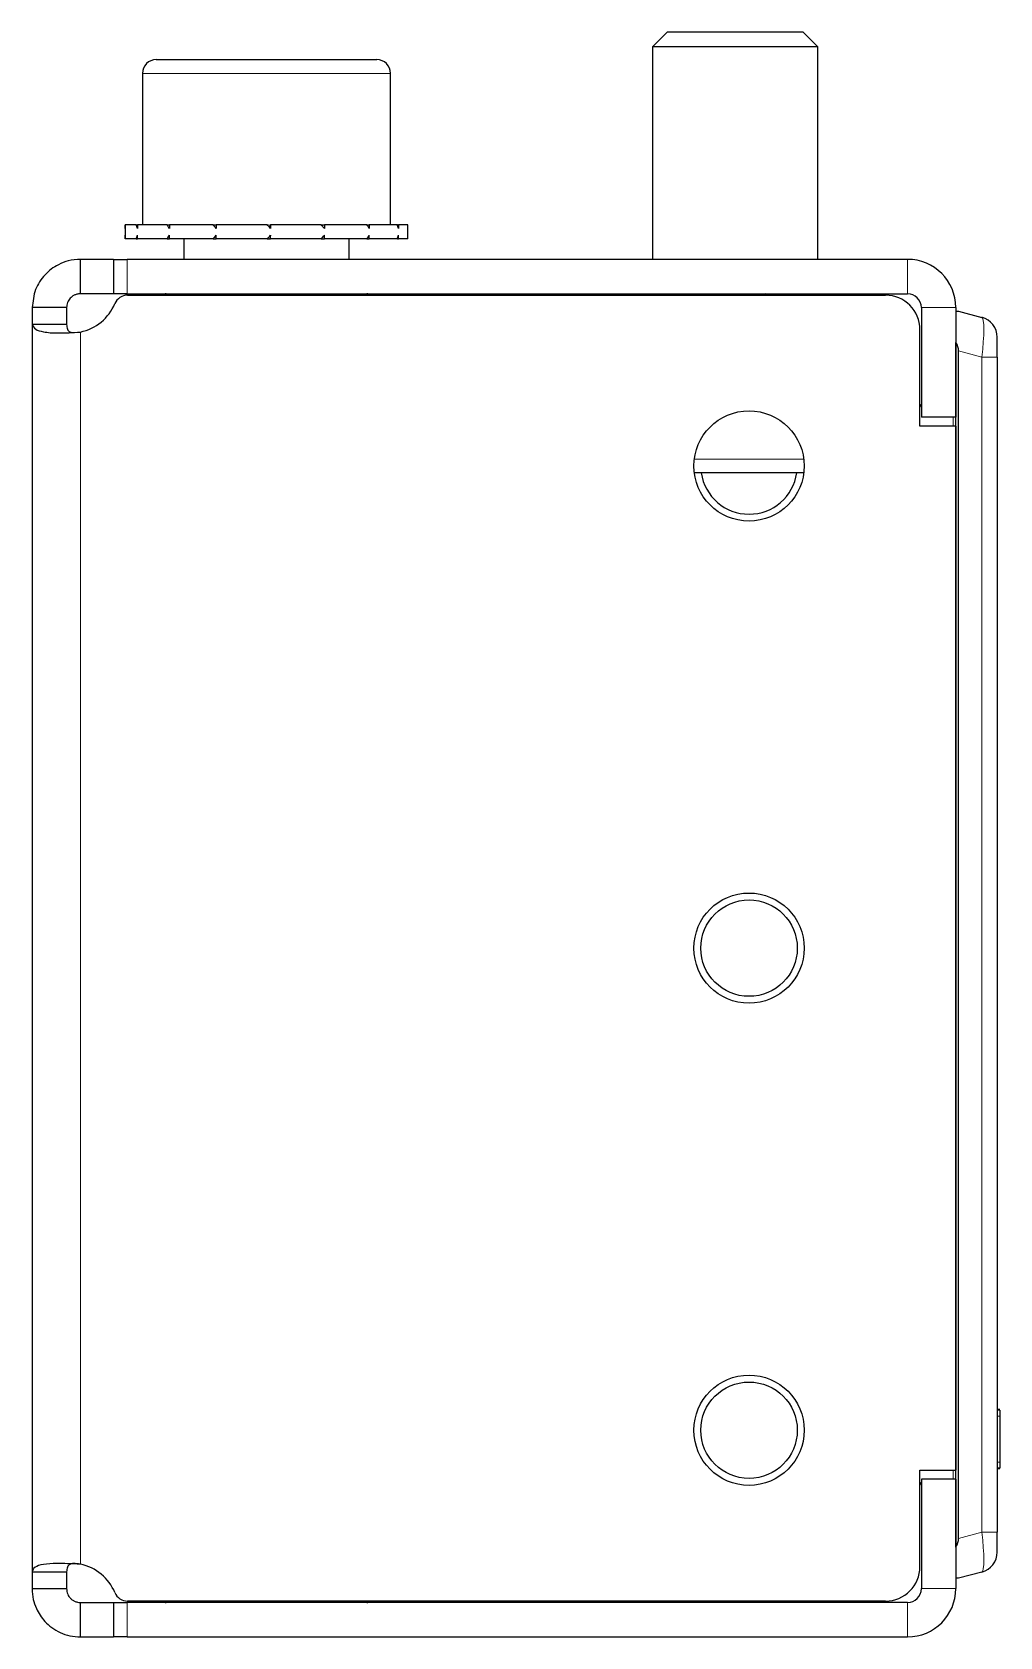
# Model space of a CAD drawing. Header units: millimetres. Extents: x -438 to 2205, y -870 to 578.
# Drawn here: x 1184.8 to 1255, y 194.9 to 311.4 of the extents above; entities that cross this region are included whole.
import ezdxf

# ---------------------------------------------------------------- set-up
doc = ezdxf.new("R2010")
doc.units = ezdxf.units.MM

msp = doc.modelspace()

# ---------------------------------------------------------------- linework, layer by layer
at = {"color": 7, "linetype": 'Continuous', "lineweight": 25}
for p, q in [((1230.86, 311.45), (1229.79, 310.37)), ((1240.71, 311.45), (1230.86, 311.45)), ((1241.79, 310.37), (1240.71, 311.45)), ((1229.79, 310.37), (1229.79, 294.95)), ((1241.79, 310.37), (1229.79, 310.37)), ((1241.79, 294.95), (1241.79, 310.37)), ((1193.79, 309.45), (1209.79, 309.45)), ((1192.79, 308.45), (1192.79, 297.45)), ((1210.79, 297.45), (1210.79, 308.45)), ((1191.54, 297.45), (1191.54, 296.45)), ((1191.54, 297.45), (1191.54, 297.2)), ((1192.34, 297.45), (1191.54, 297.45)), ((1191.54, 297.45), (1191.54, 297.45)), ((1192.34, 297.45), (1192.44, 297.45)), ((1192.44, 297.45), (1192.44, 297.2)), ((1194.58, 297.45), (1192.44, 297.45)), ((1194.58, 297.45), (1194.76, 297.45)), ((1194.76, 297.45), (1194.76, 297.2)), ((1197.91, 297.45), (1194.76, 297.45)), ((1197.91, 297.45), (1198.14, 297.45)), ((1198.14, 297.45), (1198.14, 297.2)), ((1201.84, 297.45), (1198.14, 297.45)), ((1201.84, 297.45), (1201.93, 297.45)), ((1202.05, 297.45), (1202.09, 297.45)), ((1202.09, 297.45), (1202.09, 297.2)), ((1205.76, 297.45), (1202.09, 297.45)), ((1205.76, 297.45), (1205.99, 297.45)), ((1205.99, 297.45), (1205.99, 297.2)), ((1209.07, 297.45), (1205.99, 297.45)), ((1209.07, 297.45), (1209.24, 297.45)), ((1209.24, 297.45), (1209.24, 297.2)), ((1211.28, 297.45), (1209.24, 297.45)), ((1211.28, 297.45), (1211.37, 297.45)), ((1211.37, 297.45), (1211.37, 297.2)), ((1212.04, 297.45), (1211.37, 297.45)), ((1212.04, 296.45), (1212.04, 297.45)), ((1191.54, 296.45), (1191.54, 296.7)), ((1192.34, 296.45), (1191.54, 296.45)), ((1191.54, 296.45), (1191.54, 296.45)), ((1192.34, 296.45), (1192.44, 296.45)), ((1192.44, 296.45), (1192.44, 296.7)), ((1194.58, 296.45), (1192.44, 296.45)), ((1194.58, 296.45), (1194.76, 296.45)), ((1194.76, 296.45), (1194.76, 296.7)), ((1197.91, 296.45), (1194.76, 296.45)), ((1195.79, 296.45), (1195.79, 294.95)), ((1197.91, 296.45), (1198.14, 296.45)), ((1198.14, 296.45), (1198.14, 296.7)), ((1201.84, 296.45), (1198.14, 296.45)), ((1201.84, 296.45), (1202.01, 296.45)), ((1202.01, 296.45), (1202.09, 296.45)), ((1202.09, 296.45), (1202.09, 296.7)), ((1205.76, 296.45), (1202.09, 296.45)), ((1205.76, 296.45), (1205.99, 296.45)), ((1205.99, 296.45), (1205.99, 296.7)), ((1209.07, 296.45), (1205.99, 296.45)), ((1207.79, 294.95), (1207.79, 296.45)), ((1209.07, 296.45), (1209.24, 296.45)), ((1209.24, 296.45), (1209.24, 296.7)), ((1211.28, 296.45), (1209.24, 296.45)), ((1211.28, 296.45), (1211.37, 296.45)), ((1211.37, 296.45), (1211.37, 296.7)), ((1212.04, 296.45), (1211.37, 296.45)), ((1188.29, 292.45), (1188.29, 294.95)), ((1190.69, 294.95), (1188.29, 294.95)), ((1190.69, 294.95), (1190.69, 292.45)), ((1190.69, 294.95), (1191.69, 294.95)), ((1248.29, 294.95), (1191.69, 294.95)), ((1190.69, 292.45), (1188.29, 292.45)), ((1191.69, 292.45), (1190.69, 292.45)), ((1191.69, 292.45), (1248.29, 292.45)), ((1225.54, 292.45), (1225.54, 292.35)), ((1225.83, 292.45), (1225.83, 292.35)), ((1227.52, 292.45), (1227.52, 292.35)), ((1230.46, 292.45), (1230.46, 292.35)), ((1234.22, 292.45), (1234.22, 292.35)), ((1238.22, 292.45), (1238.22, 292.35)), ((1241.84, 292.45), (1241.84, 292.35)), ((1244.55, 292.45), (1244.55, 292.35)), ((1245.92, 292.45), (1245.92, 292.35)), ((1246.04, 292.35), (1246.04, 292.45)), ((1184.79, 291.45), (1184.79, 290.23)), ((1187.29, 291.45), (1184.79, 291.45)), ((1187.29, 291.45), (1187.29, 290.23)), ((1191.71, 292.35), (1246.69, 292.35)), ((1249.29, 291.45), (1249.29, 283.5)), ((1251.79, 291.45), (1251.79, 283.5)), ((1187.29, 290.23), (1184.79, 290.23)), ((1184.79, 290.23), (1184.79, 199.67)), ((1251.79, 291.2), (1251.99, 291.2)), ((1251.99, 291.2), (1253.67, 290.74)), ((1249.19, 282.85), (1249.19, 289.85)), ((1251.79, 201.47), (1251.79, 288.92)), ((1254.79, 287.85), (1254.79, 289.3)), ((1251.99, 202.1), (1251.99, 288.3)), ((1254.79, 287.85), (1254.79, 213.4)), ((1249.19, 284.43), (1249.29, 284.21)), ((1251.79, 283.5), (1249.29, 283.5)), ((1251.79, 282.85), (1249.19, 282.85)), ((1251.79, 282.85), (1251.79, 207.05)), ((1240.76, 279.45), (1232.82, 279.45)), ((1254.79, 213.4), (1254.79, 205.2)), ((1254.99, 211.45), (1254.79, 211.45)), ((1254.99, 211.42), (1254.79, 211.42)), ((1254.99, 211.4), (1254.79, 211.4)), ((1254.99, 210.96), (1254.99, 207.64)), ((1249.19, 207.05), (1251.79, 207.05)), ((1249.19, 200.05), (1249.19, 207.05)), ((1249.29, 206.4), (1249.29, 198.45)), ((1251.79, 206.4), (1249.29, 206.4)), ((1251.79, 206.4), (1251.79, 198.45)), ((1254.99, 207.2), (1254.79, 207.2)), ((1254.99, 207.14), (1254.79, 207.14)), ((1249.19, 205.97), (1249.29, 206.18)), ((1254.79, 205.2), (1254.79, 202.55)), ((1254.79, 201.1), (1254.79, 202.55)), ((1184.79, 199.67), (1187.29, 199.67)), ((1184.79, 199.67), (1184.79, 198.45)), ((1187.29, 199.67), (1187.29, 198.45)), ((1253.67, 199.65), (1251.99, 199.2)), ((1184.79, 198.45), (1187.29, 198.45)), ((1251.99, 199.2), (1251.79, 199.2)), ((1188.29, 194.95), (1188.29, 197.45)), ((1188.29, 197.45), (1190.69, 197.45)), ((1190.69, 197.45), (1190.69, 194.95)), ((1190.69, 197.45), (1191.69, 197.45)), ((1248.29, 197.45), (1191.69, 197.45)), ((1246.69, 197.55), (1191.71, 197.55)), ((1188.29, 194.95), (1190.69, 194.95)), ((1191.69, 194.95), (1190.69, 194.95)), ((1191.69, 194.95), (1248.29, 194.95))]:
    msp.add_line(p, q, dxfattribs=at)
at = {"color": 8, "linetype": 'Continuous', "lineweight": 18}
for p, q in [((1210.79, 308.45), (1192.79, 308.45)), ((1191.69, 294.95), (1191.69, 292.45)), ((1248.29, 292.45), (1248.29, 294.95)), ((1249.29, 291.45), (1251.79, 291.45)), ((1188.29, 289.67), (1188.29, 200.22)), ((1253.67, 287.85), (1251.99, 288.3)), ((1253.67, 202.55), (1253.67, 287.85)), ((1254.79, 287.85), (1253.67, 287.85)), ((1251.59, 282.85), (1251.59, 283.5)), ((1232.82, 280.45), (1240.76, 280.45)), ((1254.99, 210.96), (1254.79, 210.96)), ((1254.99, 207.64), (1254.79, 207.64)), ((1251.59, 206.4), (1251.59, 207.05)), ((1251.99, 202.1), (1253.67, 202.55)), ((1253.67, 202.55), (1254.79, 202.55)), ((1249.29, 198.45), (1251.79, 198.45)), ((1191.69, 197.45), (1191.69, 194.95)), ((1248.29, 197.45), (1248.29, 194.95))]:
    msp.add_line(p, q, dxfattribs=at)
at = {"color": 7, "linetype": 'Continuous', "lineweight": 25}
for centre, radius in [((1236.79, 279.95), 4), ((1236.79, 244.95), 4), ((1236.79, 244.95), 3.5), ((1236.79, 209.95), 4), ((1236.79, 209.95), 3.5)]:
    msp.add_circle(centre, radius, dxfattribs=at)
for centre, radius, start, end in [((1193.79, 308.45), 1, 90, 180), ((1209.79, 308.45), 1, 0, 90), ((1248.29, 291.45), 3.5, 0, 90), ((1194.44, 292.1), 0.35, 45.5847, 90), ((1209.14, 292.1), 0.35, 90, 134.4153), ((1248.29, 291.45), 1, 0, 90), ((1187.57, 293.1), 3.5, 281.8948, 337.1146), ((1191.71, 291.35), 1, 90, 157.1146), ((1246.69, 289.85), 2.5, 360, 90), ((1253.29, 289.3), 1.5, 0, 75), ((1236.79, 279.95), 3.5, 188.2132, 351.7868), ((1253.29, 201.1), 1.5, 285, 0), ((1187.57, 196.8), 3.5, 22.8854, 78.1052), ((1246.69, 200.05), 2.5, 270, 0), ((1191.71, 198.55), 1, 202.8854, 270), ((1248.29, 198.45), 1, 270, 360), ((1248.29, 198.45), 3.5, 270, 360), ((1194.44, 197.8), 0.35, 270, 314.4153), ((1209.14, 197.8), 0.35, 225.5847, 270)]:
    msp.add_arc(centre, radius, start, end, dxfattribs=at)
at = {"color": 8, "linetype": 'Continuous', "lineweight": 18}
for centre, major_axis, start_param, end_param in [((1253.29, 287.74), (0.38, 3), 4.762686, 6.266445), ((1253.29, 202.65), (-0.38, 3), 3.158333, 4.662092)]:
    msp.add_ellipse(centre, major_axis=major_axis, ratio=0.123038, start_param=start_param, end_param=end_param, dxfattribs=at)
at = {"color": 7, "linetype": 'Continuous', "lineweight": 25}
for centre, major_axis, start_param, end_param in [((1240.4, 291.2), (11.57, -3.1), 0.067037, 0.253072), ((1240.4, 199.2), (11.57, 3.1), 6.030113, 6.216148)]:
    msp.add_ellipse(centre, major_axis=major_axis, ratio=0.250563, start_param=start_param, end_param=end_param, dxfattribs=at)
for points, knots in [([(1191.54, 297.2), (1191.54, 297.24), (1191.54, 297.3), (1191.54, 297.38), (1191.54, 297.43), (1191.54, 297.45)], [0, 0, 0, 0, 0.499981, 0.749988, 1, 1, 1, 1]), ([(1192.44, 297.2), (1192.42, 297.24), (1192.39, 297.3), (1192.36, 297.38), (1192.34, 297.43), (1192.34, 297.45)], [0, 0, 0, 0, 0.499981, 0.749988, 1, 1, 1, 1]), ([(1194.76, 297.2), (1194.73, 297.24), (1194.68, 297.3), (1194.62, 297.38), (1194.59, 297.43), (1194.58, 297.45)], [0, 0, 0, 0, 0.499981, 0.749988, 1, 1, 1, 1]), ([(1198.14, 297.2), (1198.11, 297.24), (1198.05, 297.3), (1197.97, 297.38), (1197.93, 297.43), (1197.91, 297.45)], [0, 0, 0, 0, 0.499981, 0.749988, 1, 1, 1, 1]), ([(1202.09, 297.2), (1202.05, 297.24), (1201.98, 297.3), (1201.9, 297.38), (1201.86, 297.43), (1201.84, 297.45)], [0, 0, 0, 0, 0.499981, 0.749988, 1, 1, 1, 1]), ([(1202.09, 297.2), (1202.07, 297.27), (1202.05, 297.4), (1202.03, 297.43), (1202.01, 297.45)], [0, 0, 0, 0, 0.561794, 1, 1, 1, 1]), ([(1205.99, 297.2), (1205.95, 297.24), (1205.89, 297.3), (1205.81, 297.38), (1205.78, 297.43), (1205.76, 297.45)], [0, 0, 0, 0, 0.499981, 0.749988, 1, 1, 1, 1]), ([(1209.24, 297.2), (1209.22, 297.24), (1209.17, 297.3), (1209.11, 297.38), (1209.09, 297.43), (1209.07, 297.45)], [0, 0, 0, 0, 0.499981, 0.749988, 1, 1, 1, 1]), ([(1211.37, 297.2), (1211.35, 297.24), (1211.33, 297.3), (1211.3, 297.38), (1211.28, 297.43), (1211.28, 297.45)], [0, 0, 0, 0, 0.499981, 0.749988, 1, 1, 1, 1]), ([(1191.54, 296.45), (1191.54, 296.47), (1191.54, 296.51), (1191.54, 296.59), (1191.54, 296.66), (1191.54, 296.7)], [0, 0, 0, 0, 0.2501401, 0.5002802, 1, 1, 1, 1]), ([(1192.34, 296.45), (1192.34, 296.47), (1192.36, 296.51), (1192.39, 296.59), (1192.42, 296.66), (1192.44, 296.7)], [0, 0, 0, 0, 0.25014, 0.50028, 1, 1, 1, 1]), ([(1194.58, 296.45), (1194.59, 296.47), (1194.62, 296.51), (1194.68, 296.59), (1194.73, 296.66), (1194.76, 296.7)], [0, 0, 0, 0, 0.25014, 0.50028, 1, 1, 1, 1]), ([(1197.91, 296.45), (1197.93, 296.47), (1197.97, 296.51), (1198.05, 296.59), (1198.11, 296.66), (1198.14, 296.7)], [0, 0, 0, 0, 0.2501401, 0.5002802, 1, 1, 1, 1]), ([(1201.84, 296.45), (1201.86, 296.47), (1201.9, 296.51), (1201.98, 296.59), (1202.05, 296.66), (1202.09, 296.7)], [0, 0, 0, 0, 0.25014, 0.50028, 1, 1, 1, 1]), ([(1202.09, 296.7), (1202.07, 296.62), (1202.05, 296.49), (1202.03, 296.46), (1202.01, 296.45)], [0, 0, 0, 0, 0.561794, 1, 1, 1, 1]), ([(1205.76, 296.45), (1205.78, 296.47), (1205.81, 296.51), (1205.89, 296.59), (1205.95, 296.66), (1205.99, 296.7)], [0, 0, 0, 0, 0.2501401, 0.5002802, 1, 1, 1, 1]), ([(1209.07, 296.45), (1209.09, 296.47), (1209.11, 296.51), (1209.17, 296.59), (1209.22, 296.66), (1209.24, 296.7)], [0, 0, 0, 0, 0.25014, 0.50028, 1, 1, 1, 1]), ([(1211.28, 296.45), (1211.28, 296.47), (1211.3, 296.51), (1211.33, 296.59), (1211.35, 296.66), (1211.37, 296.7)], [0, 0, 0, 0, 0.25014, 0.50028, 1, 1, 1, 1]), ([(1188.29, 294.95), (1187.99, 294.93), (1187.44, 294.89), (1186.54, 294.53), (1185.66, 293.86), (1184.93, 292.76), (1184.84, 291.89), (1184.79, 291.45)], [0, 0, 0, 0, 0.16069, 0.301312, 0.521951, 0.753573, 1, 1, 1, 1]), ([(1188.29, 292.45), (1188.2, 292.44), (1188.05, 292.43), (1187.84, 292.35), (1187.68, 292.25), (1187.54, 292.12), (1187.44, 291.98), (1187.31, 291.75), (1187.3, 291.57), (1187.29, 291.45)], [0, 0, 0, 0, 0.156786, 0.290809, 0.403501, 0.497298, 0.607133, 0.726181, 1, 1, 1, 1]), ([(1225.79, 292.35), (1225.79, 292.36), (1225.78, 292.39), (1225.78, 292.43), (1225.77, 292.45)], [0, 0, 0, 0, 0.374848, 1, 1, 1, 1]), ([(1227.43, 292.35), (1227.42, 292.36), (1227.4, 292.39), (1227.38, 292.43), (1227.37, 292.45)], [0, 0, 0, 0, 0.374848, 1, 1, 1, 1]), ([(1230.34, 292.35), (1230.32, 292.36), (1230.3, 292.39), (1230.27, 292.43), (1230.25, 292.45)], [0, 0, 0, 0, 0.374848, 1, 1, 1, 1]), ([(1234.07, 292.35), (1234.06, 292.36), (1234.03, 292.39), (1233.99, 292.43), (1233.97, 292.45)], [0, 0, 0, 0, 0.374848, 1, 1, 1, 1]), ([(1238.07, 292.35), (1238.06, 292.36), (1238.03, 292.39), (1237.99, 292.43), (1237.97, 292.45)], [0, 0, 0, 0, 0.374848, 1, 1, 1, 1]), ([(1241.72, 292.35), (1241.71, 292.36), (1241.68, 292.39), (1241.66, 292.43), (1241.64, 292.45)], [0, 0, 0, 0, 0.374848, 1, 1, 1, 1]), ([(1244.47, 292.35), (1244.46, 292.36), (1244.44, 292.39), (1244.42, 292.43), (1244.41, 292.45)], [0, 0, 0, 0, 0.374848, 1, 1, 1, 1]), ([(1245.89, 292.35), (1245.89, 292.36), (1245.88, 292.39), (1245.88, 292.43), (1245.88, 292.45)], [0, 0, 0, 0, 0.374848, 1, 1, 1, 1]), ([(1184.79, 290.23), (1184.84, 290.1), (1184.93, 289.88), (1185.5, 289.69), (1186.1, 289.62), (1186.73, 289.6), (1187.47, 289.61), (1188.01, 289.65), (1188.29, 289.67)], [0, 0, 0, 0, 0.254149, 0.448213, 0.574908, 0.708872, 0.850468, 1, 1, 1, 1]), ([(1187.29, 290.23), (1187.3, 290.1), (1187.32, 289.9), (1187.47, 289.69), (1187.61, 289.65), (1187.65, 289.63)], [0, 0, 0, 0, 0.488232, 0.819706, 1, 1, 1, 1]), ([(1254.99, 211.4), (1254.99, 211.39), (1254.99, 211.37), (1254.99, 211.26), (1254.99, 211.11), (1254.99, 211.01), (1254.99, 210.96)], [0, 0, 0, 0, 0.281303, 0.555629, 0.773878, 1, 1, 1, 1]), ([(1254.99, 207.64), (1254.99, 207.57), (1254.99, 207.44), (1254.99, 207.3), (1254.99, 207.21), (1254.99, 207.2), (1254.99, 207.2)], [0, 0, 0, 0, 0.285197, 0.560428, 0.777044, 1, 1, 1, 1]), ([(1188.29, 200.22), (1187.97, 200.24), (1187.38, 200.26), (1186.43, 200.28), (1185.57, 200.24), (1184.91, 200.02), (1184.83, 199.79), (1184.79, 199.67)], [0, 0, 0, 0, 0.17084, 0.319217, 0.548103, 0.767822, 1, 1, 1, 1]), ([(1188.29, 200.22), (1188.2, 200.24), (1188.03, 200.26), (1187.81, 200.28), (1187.64, 200.26), (1187.51, 200.21), (1187.42, 200.13), (1187.31, 199.96), (1187.3, 199.79), (1187.29, 199.67)], [0, 0, 0, 0, 0.1543587, 0.2872828, 0.4004353, 0.4965437, 0.6043139, 0.7231511, 1, 1, 1, 1]), ([(1184.79, 198.45), (1184.8, 198.19), (1184.83, 197.7), (1185.12, 196.87), (1185.58, 196.16), (1186.21, 195.6), (1186.82, 195.24), (1187.53, 195), (1188.03, 194.96), (1188.29, 194.95)], [0, 0, 0, 0, 0.144067, 0.271276, 0.474907, 0.597997, 0.726338, 0.860245, 1, 1, 1, 1]), ([(1187.29, 198.45), (1187.3, 198.31), (1187.32, 198.12), (1187.45, 197.9), (1187.55, 197.76), (1187.69, 197.63), (1187.87, 197.53), (1188.08, 197.46), (1188.21, 197.45), (1188.29, 197.45)], [0, 0, 0, 0, 0.294103, 0.406373, 0.497014, 0.611853, 0.731691, 0.860101, 1, 1, 1, 1])]:
    msp.add_open_spline(points, degree=3, knots=knots, dxfattribs=at)

doc.saveas('drawing.dxf')
